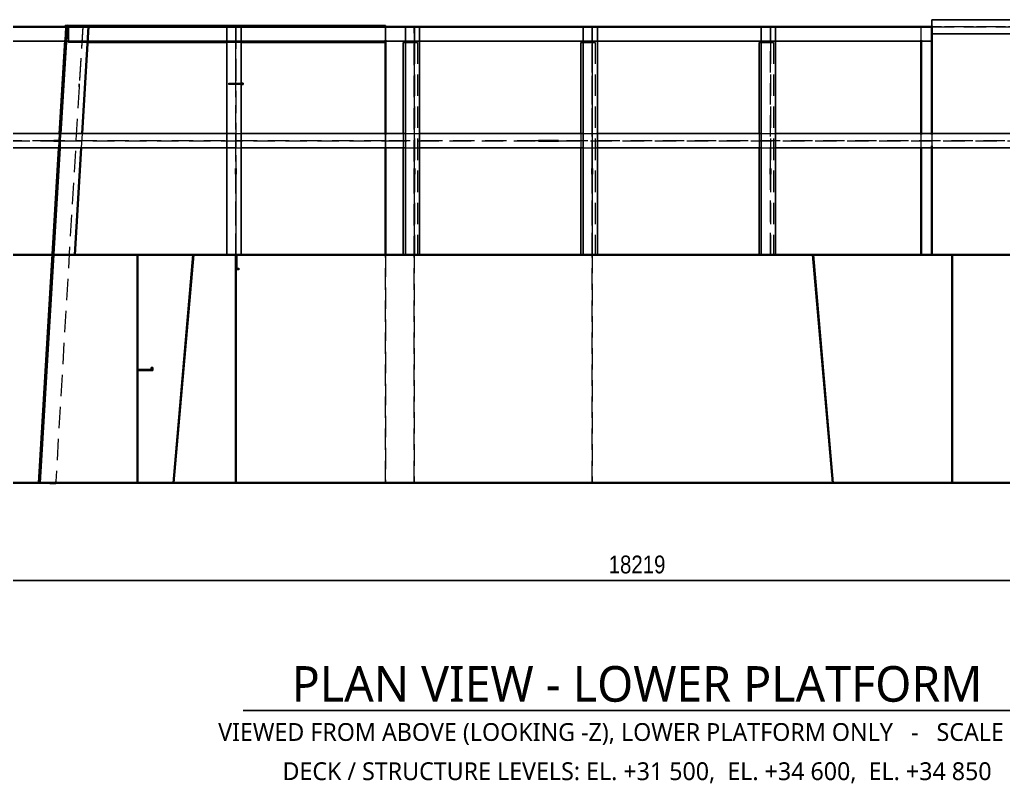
# Model space of a CAD drawing. Header units: millimetres. Extents: x -9090 to 11555, y -85309 to -79392.
# Drawn here: x -2767 to 4135, y -85309 to -79950 of the extents above; entities that cross this region are included whole.
import ezdxf
from ezdxf.enums import TextEntityAlignment as Align

# ---------------------------------------------------------------- set-up
doc = ezdxf.new("R2010")
doc.units = ezdxf.units.MM
doc.linetypes.add('HIDDEN_50', pattern=[225, 150, -75])
for name, color, linetype, lineweight in [('DIMENSIONS', 3, 'Continuous', 18), ('LEVELS', 1, 'Continuous', 18), ('PLATE_HIDDEN', 8, 'HIDDEN_50', 18), ('PLATE_VISIBLE', 7, 'Continuous', 35), ('PROFILE_HIDDEN', 9, 'HIDDEN_50', 18), ('PROFILE_VISIBLE', 4, 'Continuous', 25), ('TEXT', 2, 'Continuous', 25)]:
    doc.layers.add(name, color=color, linetype=linetype, lineweight=lineweight)
doc.styles.add('OpenSans', font='OpenSans-Regular.ttf')
doc.styles.add('OpenSansCondensed-Light', font='OpenSansCondensed-Light.ttf')
doc.dimstyles.new('DIM_1_50', dxfattribs={"dimscale": 50, "dimtxt": 2.5, "dimasz": 2.5, "dimexe": 1.5, "dimexo": 1.5, "dimgap": 1, "dimtad": 1, "dimdec": 0, "dimzin": 12, "dimdsep": 46, "dimtxsty": 'OpenSansCondensed-Light', "dimtsz": 0.00125, "dimcen": 2.5, "dimclrd": 3, "dimclre": 3, "dimclrt": 3, "dimazin": 3, "dimtfac": 0.5, "dimtmove": 2, "dimatfit": 3})

msp = doc.modelspace()

# ---------------------------------------------------------------- linework, layer by layer
at = {"layer": 'PLATE_HIDDEN'}
for p, q in [((-1250, -80000), (-2445, -80000)), ((-205, -80000), (-2445, -80000)), ((-2445, -80000), (-205, -80000)), ((-205, -80000), (-2445, -80000)), ((-2435.3, -80005), (-2440.6, -80094.7)), ((-1250, -80400), (-1250, -80000)), ((-1250, -80000), (-1250, -80400)), ((-1250, -83195), (-1250, -80000)), ((-1250, -80000), (-1250, -81595)), ((-1250, -81600), (-1250, -80000)), ((-1250, -80005), (-1250, -80995)), ((-200, -80095), (-200, -80005)), ((-200, -80005), (-200, -80095)), ((0, -83195), (0, -80005)), ((0, -80005), (0, -83195)), ((3, -80004.6), (3, -80110)), ((3, -80995), (3, -80005)), ((1250, -80004.6), (1250, -80110)), ((1250, -80995), (1250, -80005)), ((1250, -83195), (1250, -80005)), ((1250, -80005), (1250, -83195)), ((2500, -80004.6), (2500, -80110)), ((2500, -80995), (2500, -80005)), ((3559, -80095), (3559, -80005)), ((4375, -80000), (3630.8, -80000)), ((3632.3, -80000), (5221.2, -80000)), ((5221.2, -80000), (3632.3, -80000)), ((3639, -80000), (4375, -80000)), ((4375, -80000), (3639, -80000)), ((3, -80110), (3, -81595)), ((1250, -80110), (1250, -81595)), ((2500, -80110), (2500, -81595)), ((-2527.3, -80800), (-3745, -80800)), ((-3745, -80800), (-2527.3, -80800)), ((-2485.5, -80851.7), (-2479.6, -80752.1)), ((-2485.5, -80852.3), (-2479.6, -80752.6)), ((-2479.6, -80752.6), (-2485.5, -80852.3)), ((-200, -80800), (-2477.5, -80800)), ((-2477.5, -80800), (-200, -80800)), ((-2329.2, -80749.7), (-2335.1, -80849.2)), ((-200, -80845), (-200, -80755)), ((-200, -80755), (-200, -80845)), ((873.8, -80800), (-200, -80800)), ((-200, -80800), (873.8, -80800)), ((4370, -80800), (1013.7, -80800)), ((1013.7, -80800), (4370, -80800)), ((3559, -80845), (3559, -80755)), ((3634, -80755), (3634, -80835)), ((3634, -80755), (3634, -80845)), ((-1250, -81035), (-1250, -81595)), ((3, -81595), (3, -81035)), ((1250, -81595), (1250, -81035)), ((2500, -81595), (2500, -81035)), ((-3745, -81600), (0, -81600)), ((-2541.3, -81600), (-2421.9, -81600)), ((-2425, -81600), (-2535, -81600)), ((-1939.4, -81605), (-1939.4, -83195)), ((-200, -83195), (-200, -81605)), ((-200, -81605), (-200, -83195)), ((0, -81600), (1250, -81600)), ((-2605, -83200), (-2515, -83200))]:
    msp.add_line(p, q, dxfattribs=at)
at = {"layer": 'PLATE_VISIBLE'}
for p, q in [((-2479.6, -80752.6), (-2434.4, -79990)), ((-2479.6, -80752.1), (-2434.4, -79990)), ((-2434.4, -79990), (-2435.3, -80005)), ((-2434.4, -79990), (-2284.7, -79998.9)), ((-3750, -80000), (-1250, -80000)), ((-2445, -80000), (-3715, -80000)), ((-2445, -80000), (-3715, -80000)), ((-3715, -80000), (-2445, -80000)), ((-2445, -80000), (-3715, -80000)), ((-2284.7, -79998.9), (-2329.2, -80749.7)), ((-1250, -80000), (-1250, -80005)), ((-1250, -80000), (-200, -80000)), ((-200, -80000), (-1250, -80000)), ((-200, -80000), (-205, -80000)), ((-205, -80000), (-200, -80000)), ((-200, -80000), (-205, -80000)), ((-200, -80000), (3634, -80000)), ((3634, -80000), (-200, -80000)), ((-200, -80005), (-200, -80000)), ((3630.8, -80000), (-200, -80000)), ((-200, -80000), (-200, -80005)), ((-200, -80000), (3632.3, -80000)), ((3632.3, -80000), (-200, -80000)), ((0, -80005), (0, -80000)), ((0, -80000), (0, -80005)), ((3, -80005), (3, -80000)), ((3, -80000), (3, -80004.6)), ((1250, -80005), (1250, -80000)), ((1250, -80000), (1250, -80004.6)), ((1250, -80005), (1250, -80000)), ((1250, -80000), (1250, -80005)), ((2500, -80005), (2500, -80000)), ((2500, -80000), (2500, -80004.6)), ((3634, -80000), (3407.2, -80000)), ((3407.2, -80000), (3411.5, -80000)), ((3411.5, -80000), (3602.5, -80000)), ((3559, -80005), (3559, -80000)), ((3559, -80000), (3634, -80000)), ((3602.5, -80000), (3634, -80000)), ((3634, -80000), (3634, -80755)), ((3634, -80000), (3634, -80755)), ((3634, -80000), (3639, -80000)), ((3639, -80000), (3634, -80000)), ((-2440.6, -80094.7), (-2479.6, -80752.6)), ((-200, -80755), (-200, -80095)), ((-200, -80095), (-200, -80755)), ((3559, -80755), (3559, -80095)), ((-2482.4, -80800), (-2527.3, -80800)), ((-2527.3, -80800), (-2482.4, -80800)), ((-2477.5, -80800), (-2482.4, -80800)), ((-2482.4, -80800), (-2477.5, -80800)), ((1013.7, -80800), (873.8, -80800)), ((873.8, -80800), (1013.7, -80800)), ((-2624.7, -83200), (-2485.5, -80852.3)), ((-2485.5, -80852.3), (-2624.7, -83200)), ((-2526.6, -81544), (-2485.5, -80851.7)), ((-2335.1, -80849.2), (-2379.6, -81600)), ((-200, -81605), (-200, -80845)), ((-200, -80845), (-200, -81605)), ((3559, -81600), (3559, -80845)), ((3634, -80835), (3634, -81600)), ((3634, -80845), (3634, -81600)), ((-1250, -80995), (-1250, -81035)), ((3, -81035), (3, -80995)), ((1250, -81035), (1250, -80995)), ((2500, -81035), (2500, -80995)), ((-2529.9, -81600), (-2526.6, -81544)), ((-1939.4, -81600), (-3750, -81600)), ((-3605.7, -81600), (-2541.3, -81600)), ((-2535, -81600), (-3605, -81600)), ((-2529.9, -81600), (-2624.5, -83196)), ((-2379.6, -81600), (-2529.9, -81600)), ((-1550.1, -81600), (-2529.9, -81600)), ((0, -81600), (-2425, -81600)), ((-2421.9, -81600), (-1939.4, -81600)), ((-1939.4, -81600), (-1939.4, -81605)), ((-1939.4, -83200), (-1939.4, -81600)), ((-1939.4, -81600), (3775.3, -81600)), ((3775.3, -81600), (-1939.4, -81600)), ((-1688.7, -83200), (-1550.1, -81600)), ((-1548.1, -81600), (-1688.5, -83200)), ((2797.9, -81600), (-1548.1, -81600)), ((-1250, -81595), (-1250, -83200)), ((-1250, -81595), (-1250, -81600)), ((1250, -81600), (0, -81600)), ((3, -81595), (3, -81600)), ((3, -81600), (3, -81595)), ((1250, -81595), (1250, -81600)), ((1250, -81600), (1250, -81595)), ((2500, -81595), (2500, -81600)), ((2500, -81600), (2500, -81595)), ((2938.3, -83200), (2797.9, -81600)), ((3775.3, -81600), (2799.7, -81600)), ((2799.7, -81600), (2938.4, -83200)), ((3634, -81600), (3559, -81600)), ((3775.3, -81600), (3775.3, -83200)), ((3775.3, -83200), (3775.3, -81600)), ((4375, -81600), (3775.3, -81600)), ((3775.3, -81600), (4375, -81600)), ((3775.3, -83200), (3775.3, -81600)), ((-3750, -83200), (-2605, -83200)), ((-2624.5, -83196), (-2624.7, -83200)), ((-2624.7, -83200), (-1688.7, -83200)), ((-2515, -83200), (-200, -83200)), ((-1939.4, -83195), (-1939.4, -83200)), ((-1688.5, -83200), (2938.3, -83200)), ((-1250, -83200), (-1250, -83195)), ((-200, -83200), (-200, -83195)), ((-200, -83195), (-200, -83200)), ((-200, -83200), (4375, -83200)), ((0, -83200), (0, -83195)), ((0, -83195), (0, -83200)), ((1250, -83200), (1250, -83195)), ((1250, -83195), (1250, -83200)), ((2938.4, -83200), (3775.3, -83200))]:
    msp.add_line(p, q, dxfattribs=at)
at = {"layer": 'PROFILE_HIDDEN'}
for p, q in [((-2445.3, -80004.4), (-2450.6, -80094.1)), ((-2445.3, -80004.4), (-2450.6, -80094.1)), ((-2285, -80000), (-2435, -80000)), ((-2425, -80110), (-2425, -79995)), ((-2425, -79995), (-2425, -80110)), ((-2419.4, -79990.9), (-2324.6, -79996.5)), ((-2324.6, -79996.5), (-2348.5, -80400.3)), ((-2324.9, -80001.5), (-2348.5, -80400.3)), ((-1250, -80110), (-1250, -79995)), ((-1250, -80004.5), (-1250, -80100)), ((-1250, -80100), (-1250, -80004.5)), ((-1250, -80100), (-1250, -80004.5)), ((-1250, -80005), (-1250, -80110)), ((-1213.5, -80005), (-1213.5, -80094.4)), ((-200, -80095), (-200, -80005)), ((-200, -80005), (-200, -80095)), ((-200, -80095), (-200, -80005)), ((-200, -80005), (-200, -80095)), ((-60.5, -80005), (-60.5, -80094.4)), ((39.5, -80005), (39.5, -80094.4)), ((1186.5, -80005), (1186.5, -80094.4)), ((1286.5, -80005), (1286.5, -80094.4)), ((2436.5, -80005), (2436.5, -80094.4)), ((2536.5, -80005), (2536.5, -80094.4)), ((-2305, -80100), (-2435, -80100)), ((-2290.3, -80110), (-2425, -80110)), ((-2290.3, -80110), (-2425, -80110)), ((-1250, -80100), (-1315, -80100)), ((-1250, -80100), (-1315, -80100)), ((-1212.7, -80110), (-1312.5, -80110)), ((-1212.7, -80110), (-1312.5, -80110)), ((-1250, -80100), (-1215, -80100)), ((-1215, -80110), (-1250, -80110)), ((-1215, -80110), (-1250, -80110)), ((-61.9, -80109.4), (24.5, -80109.4)), ((24.5, -80110), (-61.9, -80110)), ((-56.5, -80100), (43.4, -80100)), ((24.5, -80109.4), (24.5, -80110)), ((24.5, -80109.4), (24.5, -81594.4)), ((24.5, -80110), (24.5, -81595)), ((1185.1, -80109.4), (1271.5, -80109.4)), ((1271.5, -80110), (1185.1, -80110)), ((1192, -80100), (1281.9, -80100)), ((1271.5, -80109.4), (1271.5, -80110)), ((1271.5, -80109.4), (1271.5, -81594.4)), ((1271.5, -80110), (1271.5, -81595)), ((2435.1, -80109.4), (2521.5, -80109.4)), ((2521.5, -80110), (2435.1, -80110)), ((2440.5, -80100), (2540.4, -80100)), ((2521.5, -80109.4), (2521.5, -80110)), ((2521.5, -80109.4), (2521.5, -81594.4)), ((2521.5, -80110), (2521.5, -81595)), ((-1300, -80405), (-1300, -80395)), ((-1300, -80395), (-1213.6, -80395)), ((-1300, -80405), (-1300, -80395)), ((-1300, -80395), (-1213.6, -80395)), ((-2349.7, -80420.2), (-2514, -83191.6)), ((-2349.7, -80420.2), (-2514, -83191.6)), ((-1213.6, -80405), (-1300, -80405)), ((-1213.6, -80405), (-1300, -80405)), ((-2489.6, -80752), (-2495.5, -80851.7)), ((-2489.6, -80752), (-2495.5, -80851.7)), ((-2335, -80750), (-2485, -80750)), ((-2482.4, -80850), (-2482.4, -80750)), ((-2482.4, -80750), (-2327.5, -80750)), ((-2482.4, -80754.5), (-2482.4, -80850)), ((-2482.4, -80850), (-2482.4, -80754.5)), ((-2477.4, -80750), (-2327.5, -80750)), ((-2477.4, -80750), (-2327.5, -80750)), ((-2335, -80750), (-2475, -80750)), ((-2335, -80750), (-2475, -80750)), ((-1250, -80750), (-1315, -80750)), ((-1250, -80750), (-1315, -80750)), ((-1250, -80750), (-1315, -80750)), ((-1250, -80750), (-1315, -80750)), ((-1313.5, -80750.3), (-1313.5, -80849.7)), ((-1307.9, -80750), (-1217.9, -80750)), ((-1307.9, -80750), (-1217.9, -80750)), ((-1307.9, -80750), (-1217.9, -80750)), ((-1307.9, -80750), (-1217.9, -80750)), ((-1250, -80750), (-1250, -80850)), ((-1250, -80850), (-1250, -80750)), ((-1250, -80750), (-1250, -80850)), ((-1250, -80850), (-1250, -80750)), ((-1213.5, -80750.3), (-1213.5, -80849.7)), ((-75.5, -80750.1), (-75.5, -80849.4)), ((-75.5, -80750.7), (-75.5, -80850)), ((-60.5, -80750.3), (-60.5, -80849.7)), ((-58.3, -80750), (41.6, -80750)), ((-58.3, -80750), (41.6, -80750)), ((-58.3, -80750), (41.6, -80750)), ((-58.3, -80750), (41.6, -80750)), ((39.5, -80750.3), (39.5, -80849.7)), ((1171.5, -80750.1), (1171.5, -80849.4)), ((1171.5, -80750.7), (1171.5, -80850)), ((1186.5, -80750.3), (1186.5, -80849.7)), ((1191.2, -80750), (1281.2, -80750)), ((1191.2, -80750), (1281.2, -80750)), ((1191.2, -80750), (1281.2, -80750)), ((1191.2, -80750), (1281.2, -80750)), ((1286.5, -80750.3), (1286.5, -80849.7)), ((2421.5, -80750.1), (2421.5, -80849.4)), ((2421.5, -80750.7), (2421.5, -80850)), ((2436.5, -80750.3), (2436.5, -80849.7)), ((2440.7, -80750), (2530.7, -80750)), ((2440.7, -80750), (2530.7, -80750)), ((2440.7, -80750), (2530.7, -80750)), ((2440.7, -80750), (2530.7, -80750)), ((2536.5, -80750.3), (2536.5, -80849.7)), ((3560.3, -80750), (3630.3, -80750)), ((3560.3, -80750), (3630.3, -80750)), ((3560.3, -80750), (3630.3, -80750)), ((-2335, -80850), (-2495, -80850)), ((-2335, -80850), (-2485, -80850)), ((-2335, -80850), (-2485, -80850)), ((-2482.4, -80850), (-2337.5, -80850)), ((-2482.4, -80850), (-2337.5, -80850)), ((-2482.4, -80850), (-2337.5, -80850)), ((-1250, -80850), (-1315, -80850)), ((-1250, -80850), (-1315, -80850)), ((-1250, -80850), (-1315, -80850)), ((-1250, -80850), (-1315, -80850)), ((-1307.9, -80850), (-1217.9, -80850)), ((-1307.9, -80850), (-1217.9, -80850)), ((-1307.9, -80850), (-1217.9, -80850)), ((-1307.9, -80850), (-1217.9, -80850)), ((-58.3, -80850), (41.6, -80850)), ((-58.3, -80850), (41.6, -80850)), ((-58.3, -80850), (41.6, -80850)), ((-58.3, -80850), (41.6, -80850)), ((1191.2, -80850), (1281.2, -80850)), ((1191.2, -80850), (1281.2, -80850)), ((1191.2, -80850), (1281.2, -80850)), ((1191.2, -80850), (1281.2, -80850)), ((2440.7, -80850), (2530.7, -80850)), ((2440.7, -80850), (2530.7, -80850)), ((2440.7, -80850), (2530.7, -80850)), ((2440.7, -80850), (2530.7, -80850)), ((3560.3, -80850), (3630.3, -80850)), ((3560.3, -80850), (3630.3, -80850)), ((3560.3, -80850), (3630.3, -80850)), ((-1250, -81706), (-1250, -81606)), ((-1250, -81606), (-1244, -81606)), ((-1250, -81706), (-1250, -81606)), ((-1250, -81606), (-1244, -81606)), ((-1244, -81606), (-1244, -81694.7)), ((-1244, -81606), (-1244, -81694.7)), ((-1228.5, -81706), (-1250, -81706)), ((-1228.5, -81706), (-1250, -81706)), ((-1244, -81694.7), (-1228.5, -81694.7)), ((-1244, -81694.7), (-1228.5, -81694.7)), ((-1228.5, -81694.7), (-1228.5, -81706)), ((-1228.5, -81694.7), (-1228.5, -81706)), ((-1933.4, -82411.5), (-1933.4, -82405.5)), ((-1933.4, -82405.5), (-1844.7, -82405.5)), ((-1844.7, -82405.5), (-1844.7, -82390)), ((-1844.7, -82390), (-1833.4, -82390)), ((-1833.4, -82390), (-1833.4, -82411.5)), ((-1833.4, -82411.5), (-1933.4, -82411.5))]:
    msp.add_line(p, q, dxfattribs=at)
at = {"layer": 'PROFILE_VISIBLE'}
for p, q in [((-2444.4, -79989.4), (-2445.3, -80004.4)), ((-2444.4, -79989.4), (-2445.3, -80004.4)), ((-2444.4, -79989.4), (-2419.4, -79990.9)), ((-2324.6, -79996.5), (-2444.4, -79989.4)), ((-2425, -79995), (-2425, -79990)), ((-2425, -79990), (-2425, -79995)), ((-200, -79990), (-2425, -79990)), ((-200, -79990), (-2425, -79990)), ((-1250, -79995), (-1250, -79990)), ((-1250, -79990), (-1250, -80005)), ((-200, -79990), (-1250, -79990)), ((-200, -79990), (-1250, -79990)), ((-200, -80005), (-200, -79990)), ((-200, -79990), (-200, -80005)), ((-200, -80005), (-200, -79990)), ((-200, -79990), (-200, -80005)), ((3634, -79950), (3634, -80050)), ((3634, -80050), (3634, -79950)), ((6875, -79950), (3634, -79950)), ((6875, -79950), (3634, -79950)), ((-2435, -80000), (-3750, -80000)), ((-1250, -80000), (-3750, -80000)), ((-2324.6, -79996.5), (-2324.9, -80001.5)), ((-1250, -80000), (-2285, -80000)), ((-1313.5, -80000), (-1213.5, -80000)), ((-1213.5, -80000), (-1313.5, -80000)), ((-1313.5, -80000), (-1313.5, -81600)), ((-1313.5, -80000), (-1313.5, -80750.3)), ((-1250, -80000), (-1250, -80004.5)), ((-1250, -80004.5), (-1250, -80000)), ((-1250, -80000), (-1250, -80100)), ((-1250, -80004.5), (-1250, -80000)), ((-1250, -80000), (3634, -80000)), ((-1250, -80000), (3634, -80000)), ((-1213.5, -80000), (-1213.5, -81600)), ((-1213.5, -80000), (-1213.5, -80005)), ((-60.5, -80000), (39.5, -80000)), ((39.5, -80000), (-60.5, -80000)), ((-60.5, -80000), (-60.5, -81600)), ((-60.5, -80000), (-60.5, -80005)), ((39.5, -80000), (39.5, -81600)), ((39.5, -80000), (39.5, -80005)), ((1186.5, -80000), (1286.5, -80000)), ((1286.5, -80000), (1186.5, -80000)), ((1186.5, -80000), (1186.5, -81600)), ((1186.5, -80000), (1186.5, -80005)), ((1286.5, -80000), (1286.5, -81600)), ((1286.5, -80000), (1286.5, -80005)), ((2436.5, -80000), (2536.5, -80000)), ((2536.5, -80000), (2436.5, -80000)), ((2436.5, -80000), (2436.5, -81600)), ((2436.5, -80000), (2436.5, -80005)), ((2536.5, -80000), (2536.5, -81600)), ((2536.5, -80000), (2536.5, -80005)), ((3634, -80000), (3634, -80100)), ((3634, -80100), (3634, -80000)), ((4227.4, -80050), (3634, -80050)), ((6875, -80050), (3634, -80050)), ((-1315, -80100), (-3750, -80100)), ((-2435, -80100), (-3605, -80100)), ((-2450.6, -80094.1), (-2489.6, -80752)), ((-2450.6, -80094.1), (-2489.6, -80752)), ((-1315, -80100), (-2305, -80100)), ((-1312.5, -80110), (-2290.3, -80110)), ((-1312.5, -80110), (-2290.3, -80110)), ((-1250, -80100), (3634, -80100)), ((-1215, -80100), (-56.5, -80100)), ((-200, -80110), (-1215, -80110)), ((-200, -80110), (-1215, -80110)), ((-1213.5, -80094.4), (-1213.5, -80750.3)), ((-200, -80110), (-1212.7, -80110)), ((-200, -80110), (-1212.7, -80110)), ((-200, -80110), (-200, -80095)), ((-200, -80095), (-200, -80110)), ((-200, -80110), (-200, -80095)), ((-200, -80095), (-200, -80110)), ((-75.5, -80109.4), (-61.9, -80109.4)), ((-75.5, -80110), (-75.5, -80109.4)), ((-75.5, -80109.4), (-75.5, -80750.1)), ((-61.9, -80110), (-75.5, -80110)), ((-75.5, -80110), (-75.5, -80750.7)), ((-60.5, -80094.4), (-60.5, -80750.3)), ((39.5, -80094.4), (39.5, -80750.3)), ((43.4, -80100), (1192, -80100)), ((1171.5, -80109.4), (1185.1, -80109.4)), ((1171.5, -80110), (1171.5, -80109.4)), ((1171.5, -80109.4), (1171.5, -80750.1)), ((1185.1, -80110), (1171.5, -80110)), ((1171.5, -80110), (1171.5, -80750.7)), ((1186.5, -80094.4), (1186.5, -80750.3)), ((1281.9, -80100), (2440.5, -80100)), ((1286.5, -80094.4), (1286.5, -80750.3)), ((2421.5, -80109.4), (2435.1, -80109.4)), ((2421.5, -80110), (2421.5, -80109.4)), ((2421.5, -80109.4), (2421.5, -80750.1)), ((2435.1, -80110), (2421.5, -80110)), ((2421.5, -80110), (2421.5, -80750.7)), ((2436.5, -80094.4), (2436.5, -80750.3)), ((2536.5, -80094.4), (2536.5, -80750.3)), ((2540.4, -80100), (3634, -80100)), ((-2348.5, -80400.3), (-2349.7, -80420.2)), ((-2348.5, -80400.3), (-2349.7, -80420.2)), ((-1213.6, -80395), (-1200, -80395)), ((-1213.6, -80395), (-1200, -80395)), ((-1200, -80395), (-1200, -80405)), ((-1200, -80395), (-1200, -80405)), ((-1200, -80405), (-1213.6, -80405)), ((-1200, -80405), (-1213.6, -80405)), ((-1315, -80750), (-3750, -80750)), ((-2485, -80750), (-3605, -80750)), ((-2475, -80750), (-3605, -80750)), ((-2475, -80750), (-3605, -80750)), ((-2482.4, -80750), (-2482.4, -80754.5)), ((-2482.4, -80750), (-2482.4, -80850)), ((-2482.4, -80754.5), (-2482.4, -80750)), ((-2482.4, -80750), (-2477.4, -80750)), ((-2482.4, -80750), (-1307.9, -80750)), ((-2482.4, -80750), (-2477.4, -80750)), ((-1315, -80750), (-2335, -80750)), ((-1315, -80750), (-2335, -80750)), ((-1315, -80750), (-2335, -80750)), ((-2327.5, -80750), (-1307.9, -80750)), ((-2327.5, -80750), (-1307.9, -80750)), ((-2327.5, -80750), (-1307.9, -80750)), ((-1217.9, -80750), (-58.3, -80750)), ((-1217.9, -80750), (-58.3, -80750)), ((-1217.9, -80750), (-58.3, -80750)), ((-1217.9, -80750), (-58.3, -80750)), ((41.6, -80750), (1191.2, -80750)), ((41.6, -80750), (1191.2, -80750)), ((41.6, -80750), (1191.2, -80750)), ((41.6, -80750), (1191.2, -80750)), ((1281.2, -80750), (2440.7, -80750)), ((1281.2, -80750), (2440.7, -80750)), ((1281.2, -80750), (2440.7, -80750)), ((1281.2, -80750), (2440.7, -80750)), ((2530.7, -80750), (3560.3, -80750)), ((2530.7, -80750), (3560.3, -80750)), ((2530.7, -80750), (4375, -80750)), ((2530.7, -80750), (3560.3, -80750)), ((3630.3, -80750), (4230.1, -80750)), ((3630.3, -80750), (4230.1, -80750)), ((3630.3, -80750), (4230.1, -80750)), ((-1315, -80850), (-3750, -80850)), ((-2495, -80850), (-3605, -80850)), ((-2485, -80850), (-3605, -80850)), ((-2485, -80850), (-3605, -80850)), ((-2495.5, -80851.7), (-2634.7, -83199.4)), ((-2495.5, -80851.7), (-2634.7, -83199.4)), ((-2482.4, -80850), (-1307.9, -80850)), ((-2337.5, -80850), (-1307.9, -80850)), ((-2337.5, -80850), (-1307.9, -80850)), ((-2337.5, -80850), (-1307.9, -80850)), ((-1315, -80850), (-2335, -80850)), ((-1315, -80850), (-2335, -80850)), ((-1315, -80850), (-2335, -80850)), ((-1313.5, -80849.7), (-1313.5, -81600)), ((-1217.9, -80850), (-58.3, -80850)), ((-1217.9, -80850), (-58.3, -80850)), ((-1217.9, -80850), (-58.3, -80850)), ((-1217.9, -80850), (-58.3, -80850)), ((-1213.5, -80849.7), (-1213.5, -81600)), ((-75.5, -80849.4), (-75.5, -81599.4)), ((-75.5, -80850), (-75.5, -81600)), ((-60.5, -80849.7), (-60.5, -81600)), ((39.5, -80849.7), (39.5, -81600)), ((41.6, -80850), (1191.2, -80850)), ((41.6, -80850), (1191.2, -80850)), ((41.6, -80850), (1191.2, -80850)), ((41.6, -80850), (1191.2, -80850)), ((1171.5, -80849.4), (1171.5, -81599.4)), ((1171.5, -80850), (1171.5, -81600)), ((1186.5, -80849.7), (1186.5, -81600)), ((1281.2, -80850), (2440.7, -80850)), ((1281.2, -80850), (2440.7, -80850)), ((1281.2, -80850), (2440.7, -80850)), ((1281.2, -80850), (2440.7, -80850)), ((1286.5, -80849.7), (1286.5, -81600)), ((2421.5, -80849.4), (2421.5, -81599.4)), ((2421.5, -80850), (2421.5, -81600)), ((2436.5, -80849.7), (2436.5, -81600)), ((2530.7, -80850), (3560.3, -80850)), ((2530.7, -80850), (3560.3, -80850)), ((2530.7, -80850), (4375, -80850)), ((2530.7, -80850), (3560.3, -80850)), ((2536.5, -80849.7), (2536.5, -81600)), ((3630.3, -80850), (4230.1, -80850)), ((3630.3, -80850), (4230.1, -80850)), ((3630.3, -80850), (4230.1, -80850)), ((-1313.5, -81600), (-1213.5, -81600)), ((-1213.5, -81600), (-1313.5, -81600)), ((-75.5, -81599.4), (24.5, -81599.4)), ((-75.5, -81600), (-75.5, -81599.4)), ((24.5, -81600), (-75.5, -81600)), ((-60.5, -81600), (39.5, -81600)), ((39.5, -81600), (-60.5, -81600)), ((24.5, -81594.4), (24.5, -81599.4)), ((24.5, -81595), (24.5, -81600)), ((24.5, -81599.4), (24.5, -81600)), ((1171.5, -81599.4), (1271.5, -81599.4)), ((1171.5, -81600), (1171.5, -81599.4)), ((1271.5, -81600), (1171.5, -81600)), ((1186.5, -81600), (1286.5, -81600)), ((1286.5, -81600), (1186.5, -81600)), ((1271.5, -81594.4), (1271.5, -81599.4)), ((1271.5, -81595), (1271.5, -81600)), ((1271.5, -81599.4), (1271.5, -81600)), ((2421.5, -81599.4), (2521.5, -81599.4)), ((2421.5, -81600), (2421.5, -81599.4)), ((2521.5, -81600), (2421.5, -81600)), ((2436.5, -81600), (2536.5, -81600)), ((2536.5, -81600), (2436.5, -81600)), ((2521.5, -81594.4), (2521.5, -81599.4)), ((2521.5, -81595), (2521.5, -81600)), ((2521.5, -81599.4), (2521.5, -81600)), ((-1933.4, -82411.5), (-1933.4, -82405.5)), ((-1933.4, -82405.5), (-1844.7, -82405.5)), ((-1844.7, -82405.5), (-1844.7, -82390)), ((-1844.7, -82390), (-1833.4, -82390)), ((-1833.4, -82390), (-1833.4, -82411.5)), ((-1833.4, -82411.5), (-1933.4, -82411.5)), ((-2634.7, -83199.4), (-2514.9, -83206.5)), ((-2514.9, -83206.5), (-2634.7, -83199.4)), ((-2514, -83191.6), (-2514.9, -83206.5)), ((-2514, -83191.6), (-2514.9, -83206.5))]:
    msp.add_line(p, q, dxfattribs=at)
at = {"layer": 'TEXT'}
msp.add_line((-1197.7, -84799.2), (4327.3, -84799.2), dxfattribs=at)

# ---------------------------------------------------------------- texts
at = {"layer": 'LEVELS', "style": 'OpenSans'}
msp.add_text('DECK / STRUCTURE LEVELS: EL. +31 500,  EL. +34 600,  EL. +34 850', height=125, dxfattribs=at).set_placement((1564.8, -85161.7), align=Align.TOP_CENTER)
at = {"layer": 'TEXT', "style": 'OpenSans'}
for s, height, p in [('PLAN VIEW - LOWER PLATFORM', 250, (1564.8, -84486.7)), ('VIEWED FROM ABOVE (LOOKING -Z), LOWER PLATFORM ONLY   -   SCALE 1:50', 125, (1564.8, -84886.7))]:
    msp.add_text(s, height=height, dxfattribs=at).set_placement(p, align=Align.TOP_CENTER)

# ---------------------------------------------------------------- dimensions: what is measured, and where the dimension line sits
at = {"layer": 'DIMENSIONS'}
msp.add_linear_dim(base=(-7544.6, -83886.7), p1=(-7544.6, -83286.7), p2=(10674.2, -83286.7), dimstyle='DIM_1_50', dxfattribs=at).render()

doc.saveas('drawing.dxf')
